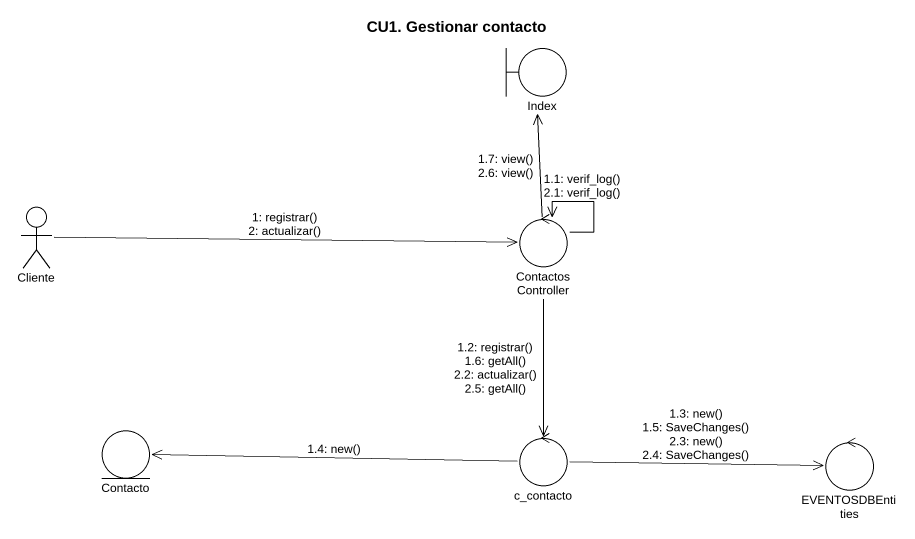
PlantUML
@startuml
title CU1. Gestionar contacto
boundary Index
actor Cliente
control ContactosController
entity Contacto
control c_contacto
control EVENTOSDBEntities
Cliente -right-> ContactosController : 1: registrar()\n2: actualizar()
ContactosController --> ContactosController : 1.1: verif_log()\n2.1: verif_log()
ContactosController --> c_contacto : 1.2: registrar()\n1.6: getAll()\n2.2: actualizar()\n2.5: getAll()
c_contacto -right-> EVENTOSDBEntities : 1.3: new()\n1.5: SaveChanges()\n2.3: new()\n2.4: SaveChanges()
c_contacto -left-> Contacto : 1.4: new()
ContactosController -up-> Index : 1.7: view()\n2.6: view()
@enduml
